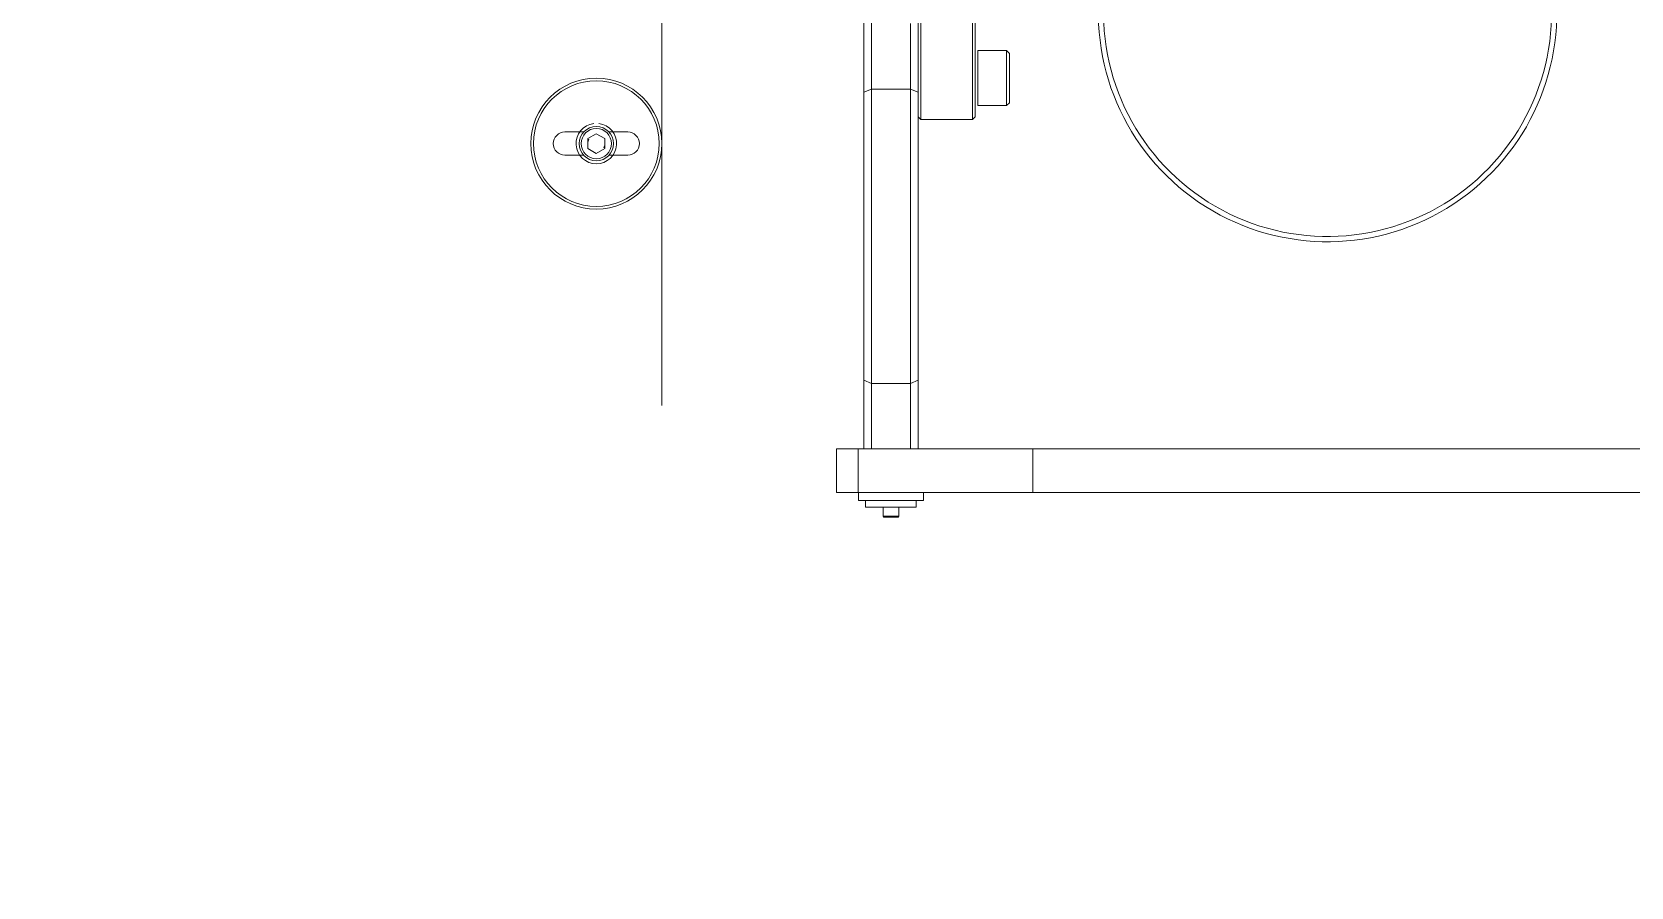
# Model space of a CAD drawing. Header units: centimetres. Extents: x 405464 to 563355, y 50011 to 66875.
# Drawn here: x 512022.09 to 512068.61, y 53160.41 to 53185.3 of the extents above; entities that cross this region are included whole.
import ezdxf

# ---------------------------------------------------------------- set-up
doc = ezdxf.new("R2010")
doc.units = ezdxf.units.CM
doc.linetypes.add('DASHDOT', pattern=[25.4, 12.7, -6.35, 0, -6.35])
doc.linetypes.add('DASHED2', pattern=[9.525, 6.35, -3.175])
doc.layers.get('0').update_dxf_attribs({"lineweight": 9})
doc.layers.add('0-KRCN-MİMARİ-220526', color=8, linetype='Continuous', lineweight=9)
doc.layers.add('A_Aks', color=30, linetype='DASHDOT', lineweight=9)
doc.layers.add('03__ASM_ALL_CURVES', color=7, linetype='Continuous')
doc.layers.add('DV_alçıpanel_duvar_yeni', color=1, linetype='Continuous', lineweight=20, true_color=0xff0000)

# ---------------------------------------------------------------- blocks, each defined once
blk = doc.blocks.new('a_aks')
at = {"layer": 'A_Aks', "color": 8, "ltscale": 200}
blk.add_line((7680, 5308.045), (7680, -831.107), dxfattribs=at)
blk = doc.blocks.new('mimari_yeni_durum')
at = {"layer": 'A_Aks', "color": 8}
blk.add_blockref('a_aks', (0, 0), dxfattribs=at)
blk = doc.blocks.new('A$C64829d13')
at = {"color": 8, "linetype": 'Continuous'}
for p, q in [((158.0088, 92.4179), (158.2005, 92.4179)), ((158.0088, 92.4179), (158.0088, 92.3921)), ((158.0776, 92.4549), (158.074, 92.4512)), ((158.1344, 92.4512), (158.074, 92.4512)), ((158.074, 92.4179), (158.074, 92.4512)), ((158.1308, 92.4549), (158.0776, 92.4549)), ((158.1308, 92.4549), (158.1344, 92.4512)), ((158.1344, 92.4179), (158.1344, 92.4512)), ((158.2005, 92.4179), (158.2005, 92.3921)), ((148.5697, 92.3624), (158.3106, 92.3624)), ((157.5676, 92.1973), (157.5676, 92.3624)), ((157.9807, 92.3921), (158.2277, 92.3921)), ((157.9807, 92.3921), (157.9807, 92.3624)), ((158.2277, 92.3921), (158.2277, 92.3624)), ((158.228, 92.3624), (158.228, 92.1973)), ((158.3106, 92.1973), (158.3106, 92.3624)), ((158.3106, 92.1973), (148.5697, 92.1973)), ((158.001, 92.1973), (158.001, 84.6027)), ((158.0307, 90.5876), (158.0307, 92.1973)), ((158.1777, 92.1973), (158.1777, 90.4836)), ((158.2074, 90.4801), (158.2074, 92.1973)), ((158.971, 92.0322), (158.971, 90.3895)), ((158.001, 91.9373), (158.0307, 91.9496)), ((158.0307, 91.9496), (158.1777, 91.9496)), ((158.1777, 91.9496), (158.2074, 91.9373)), ((159.0998, 91.0855), (159.171, 91.0855)), ((159.1861, 91.0604), (159.2186, 91.0791)), ((159.2186, 91.0791), (159.2511, 91.0604)), ((159.2663, 91.0855), (159.3375, 91.0855)), ((159.1861, 91.0228), (159.1861, 91.0604)), ((159.2186, 91.0041), (159.1861, 91.0228)), ((159.2511, 91.0228), (159.2186, 91.0041)), ((159.2511, 91.0604), (159.2511, 91.0228)), ((157.7864, 90.9409), (157.7963, 90.9508)), ((157.7963, 90.9508), (157.9911, 90.9508)), ((157.7963, 85.8492), (157.7963, 90.9508)), ((158.001, 90.9409), (157.9911, 90.9508)), ((157.9911, 90.9508), (157.9911, 85.8492)), ((159.171, 90.9977), (159.0998, 90.9977)), ((159.3375, 90.9977), (159.2663, 90.9977)), ((157.6564, 90.8875), (157.6668, 90.8979)), ((157.6668, 90.8979), (157.776, 90.8979)), ((157.6668, 90.6899), (157.6668, 90.8979)), ((157.776, 90.6899), (157.776, 90.8979)), ((157.7864, 85.8591), (157.7864, 90.9409)), ((157.6564, 90.7003), (157.6564, 90.8875)), ((158.001, 90.8475), (158.0307, 90.8352)), ((158.1777, 90.8352), (158.0307, 90.8352)), ((158.1777, 90.8352), (158.2074, 90.8475)), ((157.6564, 90.7003), (157.6668, 90.6899)), ((157.6668, 90.6899), (157.776, 90.6899))]:
    blk.add_line(p, q, dxfattribs=at)
for radius in [0.2477, 0.2377, 0.065, 0.0572]:
    blk.add_circle((159.2186, 91.0416), radius, dxfattribs=at)
for centre, radius, start, end in [((156.4532, 90.5463), 0.8668, 354.44679, 190.99664), ((156.4532, 90.5463), 0.847, 354.21739, 191.26111), ((159.0998, 91.0416), 0.0439, 90, 270), ((159.2186, 91.0416), 0.0767, 277.5, 262.5), ((159.3375, 91.0416), 0.0439, 270, 90), ((159.2186, 91.0416), 0.0325, 150, 165), ((159.2186, 91.0416), 0.0325, 330, 345)]:
    blk.add_arc(centre, radius, start, end, dxfattribs=at)
at = {"layer": '03__ASM_ALL_CURVES', "color": 8, "linetype": 'DASHED2', "ltscale": 10}
blk.add_circle((153.4, 131.3), 45.5, dxfattribs=at)
blk = doc.blocks.new('A$C9e52caec')
at = {"color": 8}
blk.add_blockref('mimari_yeni_durum', (0, 0), dxfattribs=at)
at = {"layer": 'DV_alçıpanel_duvar_yeni', "color": 8, "xscale": 7.692307692308199, "yscale": 7.692307692308199, "zscale": 7.692307692308199, "rotation": 180}
blk.add_blockref('A$C64829d13', (8905, 1620), dxfattribs=at)

msp = doc.modelspace()

# ---------------------------------------------------------------- block references
at = {"layer": '0-KRCN-MİMARİ-220526', "rotation": 359.999999999997}
msp.add_blockref('A$C9e52caec', (504358.269, 52262.368, 73.999), dxfattribs=at)

doc.saveas('drawing.dxf')
